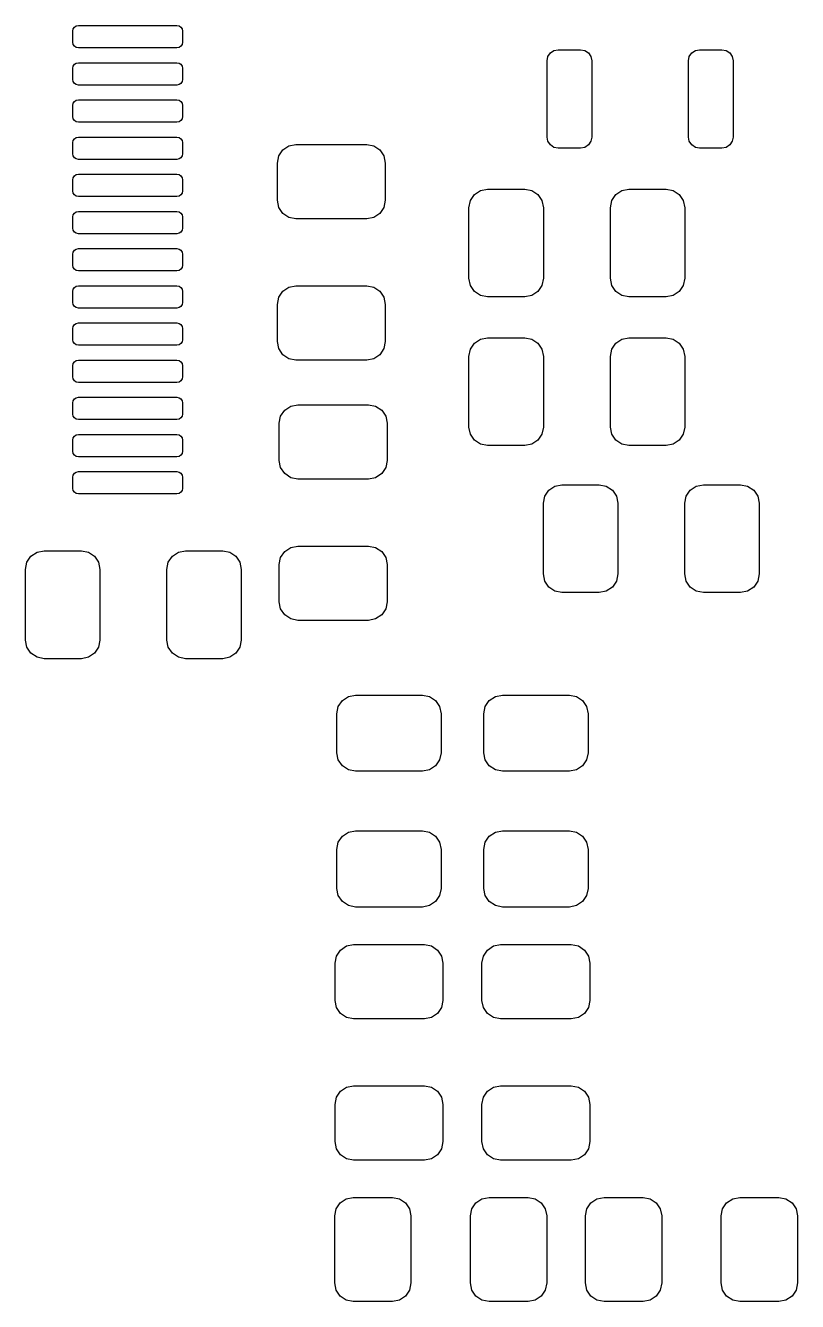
# Model space of a CAD drawing. Header units: millimetres. Extents: x 54.6 to 105.2, y -100.1 to -59.4.
# Drawn here: x 66.59 to 76.97, y -95.76 to -78.6 of the extents above; entities that cross this region are included whole.
import ezdxf

# ---------------------------------------------------------------- set-up
doc = ezdxf.new("R2010")
doc.units = ezdxf.units.MM
doc.layers.add('BLACK', color=250, linetype='CONTINUOUS')

msp = doc.modelspace()

# ---------------------------------------------------------------- linework, layer by layer
at = {"layer": 'BLACK', "linetype": 'CONTINUOUS'}
for p, q in [((67.225, -78.675), (67.230709, -78.646299)), ((67.225, -78.825), (67.225, -78.675)), ((67.230709, -78.646299), (67.246967, -78.621967)), ((67.246967, -78.621967), (67.271299, -78.605709)), ((67.271299, -78.605709), (67.3, -78.6)), ((67.3, -78.6), (68.625, -78.6)), ((68.625, -78.6), (68.653701, -78.605709)), ((68.653701, -78.605709), (68.678033, -78.621967)), ((68.678033, -78.621967), (68.694291, -78.646299)), ((68.694291, -78.646299), (68.7, -78.675)), ((68.7, -78.675), (68.7, -78.825)), ((67.230709, -78.853701), (67.225, -78.825)), ((67.246967, -78.878033), (67.230709, -78.853701)), ((67.271299, -78.894291), (67.246967, -78.878033)), ((67.3, -78.9), (67.271299, -78.894291)), ((68.625, -78.9), (67.3, -78.9)), ((68.653701, -78.894291), (68.625, -78.9)), ((68.678033, -78.878033), (68.653701, -78.894291)), ((68.694291, -78.853701), (68.678033, -78.878033)), ((68.7, -78.825), (68.694291, -78.853701)), ((73.692597, -78.936418), (73.75, -78.925)), ((73.75, -78.925), (74.05, -78.925)), ((74.05, -78.925), (74.107403, -78.936418)), ((75.592597, -78.936418), (75.65, -78.925)), ((75.65, -78.925), (75.95, -78.925)), ((75.95, -78.925), (76.007403, -78.936418)), ((67.246967, -79.121967), (67.271299, -79.105709)), ((67.271299, -79.105709), (67.3, -79.1)), ((67.3, -79.1), (68.625, -79.1)), ((68.625, -79.1), (68.653701, -79.105709)), ((68.653701, -79.105709), (68.678033, -79.121967)), ((73.6, -79.075), (73.611418, -79.017597)), ((73.6, -80.1), (73.6, -79.075)), ((73.611418, -79.017597), (73.643934, -78.968934)), ((73.643934, -78.968934), (73.692597, -78.936418)), ((74.107403, -78.936418), (74.156066, -78.968934)), ((74.156066, -78.968934), (74.188582, -79.017597)), ((74.188582, -79.017597), (74.2, -79.075)), ((74.2, -79.075), (74.2, -80.1)), ((75.5, -79.075), (75.511418, -79.017597)), ((75.5, -80.1), (75.5, -79.075)), ((75.511418, -79.017597), (75.543934, -78.968934)), ((75.543934, -78.968934), (75.592597, -78.936418)), ((76.007403, -78.936418), (76.056066, -78.968934)), ((76.056066, -78.968934), (76.088582, -79.017597)), ((76.088582, -79.017597), (76.1, -79.075)), ((76.1, -79.075), (76.1, -80.1)), ((67.225, -79.175), (67.230709, -79.146299)), ((67.225, -79.325), (67.225, -79.175)), ((67.230709, -79.146299), (67.246967, -79.121967)), ((68.678033, -79.121967), (68.694291, -79.146299)), ((68.694291, -79.146299), (68.7, -79.175)), ((68.7, -79.175), (68.7, -79.325)), ((67.230709, -79.353701), (67.225, -79.325)), ((67.246967, -79.378033), (67.230709, -79.353701)), ((67.271299, -79.394291), (67.246967, -79.378033)), ((67.3, -79.4), (67.271299, -79.394291)), ((68.625, -79.4), (67.3, -79.4)), ((68.653701, -79.394291), (68.625, -79.4)), ((68.678033, -79.378033), (68.653701, -79.394291)), ((68.694291, -79.353701), (68.678033, -79.378033)), ((68.7, -79.325), (68.694291, -79.353701)), ((67.230709, -79.646299), (67.246967, -79.621967)), ((67.246967, -79.621967), (67.271299, -79.605709)), ((67.271299, -79.605709), (67.3, -79.6)), ((67.3, -79.6), (68.625, -79.6)), ((68.625, -79.6), (68.653701, -79.605709)), ((68.653701, -79.605709), (68.678033, -79.621967)), ((68.678033, -79.621967), (68.694291, -79.646299)), ((67.225, -79.675), (67.230709, -79.646299)), ((67.225, -79.825), (67.225, -79.675)), ((68.694291, -79.646299), (68.7, -79.675)), ((68.7, -79.675), (68.7, -79.825)), ((67.230709, -79.853701), (67.225, -79.825)), ((67.246967, -79.878033), (67.230709, -79.853701)), ((67.271299, -79.894291), (67.246967, -79.878033)), ((67.3, -79.9), (67.271299, -79.894291)), ((68.625, -79.9), (67.3, -79.9)), ((68.653701, -79.894291), (68.625, -79.9)), ((68.678033, -79.878033), (68.653701, -79.894291)), ((68.694291, -79.853701), (68.678033, -79.878033)), ((68.7, -79.825), (68.694291, -79.853701)), ((67.230709, -80.146299), (67.246967, -80.121967)), ((67.246967, -80.121967), (67.271299, -80.105709)), ((67.271299, -80.105709), (67.3, -80.1)), ((67.3, -80.1), (68.625, -80.1)), ((68.625, -80.1), (68.653701, -80.105709)), ((68.653701, -80.105709), (68.678033, -80.121967)), ((68.678033, -80.121967), (68.694291, -80.146299)), ((73.611418, -80.157403), (73.6, -80.1)), ((74.2, -80.1), (74.188582, -80.157403)), ((75.511418, -80.157403), (75.5, -80.1)), ((76.1, -80.1), (76.088582, -80.157403)), ((67.225, -80.175), (67.230709, -80.146299)), ((67.225, -80.325), (67.225, -80.175)), ((68.694291, -80.146299), (68.7, -80.175)), ((68.7, -80.175), (68.7, -80.325)), ((69.99403, -80.354329), (70.048223, -80.273223)), ((70.048223, -80.273223), (70.129329, -80.21903)), ((70.129329, -80.21903), (70.225, -80.2)), ((70.225, -80.2), (71.175, -80.2)), ((71.175, -80.2), (71.270671, -80.21903)), ((71.270671, -80.21903), (71.351777, -80.273223)), ((71.351777, -80.273223), (71.40597, -80.354329)), ((73.643934, -80.206066), (73.611418, -80.157403)), ((73.692597, -80.238582), (73.643934, -80.206066)), ((73.75, -80.25), (73.692597, -80.238582)), ((74.05, -80.25), (73.75, -80.25)), ((74.107403, -80.238582), (74.05, -80.25)), ((74.156066, -80.206066), (74.107403, -80.238582)), ((74.188582, -80.157403), (74.156066, -80.206066)), ((75.543934, -80.206066), (75.511418, -80.157403)), ((75.592597, -80.238582), (75.543934, -80.206066)), ((75.65, -80.25), (75.592597, -80.238582)), ((75.95, -80.25), (75.65, -80.25)), ((76.007403, -80.238582), (75.95, -80.25)), ((76.056066, -80.206066), (76.007403, -80.238582)), ((76.088582, -80.157403), (76.056066, -80.206066)), ((67.230709, -80.353701), (67.225, -80.325)), ((67.246967, -80.378033), (67.230709, -80.353701)), ((67.271299, -80.394291), (67.246967, -80.378033)), ((67.3, -80.4), (67.271299, -80.394291)), ((68.625, -80.4), (67.3, -80.4)), ((68.653701, -80.394291), (68.625, -80.4)), ((68.678033, -80.378033), (68.653701, -80.394291)), ((68.694291, -80.353701), (68.678033, -80.378033)), ((68.7, -80.325), (68.694291, -80.353701)), ((69.975, -80.45), (69.99403, -80.354329)), ((69.975, -80.95), (69.975, -80.45)), ((71.40597, -80.354329), (71.425, -80.45)), ((71.425, -80.45), (71.425, -80.95)), ((67.225, -80.675), (67.230709, -80.646299)), ((67.230709, -80.646299), (67.246967, -80.621967)), ((67.246967, -80.621967), (67.271299, -80.605709)), ((67.271299, -80.605709), (67.3, -80.6)), ((67.3, -80.6), (68.625, -80.6)), ((68.625, -80.6), (68.653701, -80.605709)), ((68.653701, -80.605709), (68.678033, -80.621967)), ((68.678033, -80.621967), (68.694291, -80.646299)), ((68.694291, -80.646299), (68.7, -80.675)), ((67.225, -80.825), (67.225, -80.675)), ((68.7, -80.675), (68.7, -80.825)), ((72.623223, -80.873223), (72.704329, -80.81903)), ((72.704329, -80.81903), (72.8, -80.8)), ((72.8, -80.8), (73.3, -80.8)), ((73.3, -80.8), (73.395671, -80.81903)), ((73.395671, -80.81903), (73.476777, -80.873223)), ((74.523223, -80.873223), (74.604329, -80.81903)), ((74.604329, -80.81903), (74.7, -80.8)), ((74.7, -80.8), (75.2, -80.8)), ((75.2, -80.8), (75.295671, -80.81903)), ((75.295671, -80.81903), (75.376777, -80.873223)), ((67.230709, -80.853701), (67.225, -80.825)), ((67.246967, -80.878033), (67.230709, -80.853701)), ((67.271299, -80.894291), (67.246967, -80.878033)), ((67.3, -80.9), (67.271299, -80.894291)), ((68.625, -80.9), (67.3, -80.9)), ((68.653701, -80.894291), (68.625, -80.9)), ((68.678033, -80.878033), (68.653701, -80.894291)), ((68.694291, -80.853701), (68.678033, -80.878033)), ((68.7, -80.825), (68.694291, -80.853701)), ((69.99403, -81.045671), (69.975, -80.95)), ((71.425, -80.95), (71.40597, -81.045671)), ((72.55, -81.05), (72.56903, -80.954329)), ((72.56903, -80.954329), (72.623223, -80.873223)), ((73.476777, -80.873223), (73.53097, -80.954329)), ((73.53097, -80.954329), (73.55, -81.05)), ((74.45, -81.05), (74.46903, -80.954329)), ((74.46903, -80.954329), (74.523223, -80.873223)), ((75.376777, -80.873223), (75.43097, -80.954329)), ((75.43097, -80.954329), (75.45, -81.05)), ((67.225, -81.175), (67.230709, -81.146299)), ((67.230709, -81.146299), (67.246967, -81.121967)), ((67.246967, -81.121967), (67.271299, -81.105709)), ((67.271299, -81.105709), (67.3, -81.1)), ((67.3, -81.1), (68.625, -81.1)), ((68.625, -81.1), (68.653701, -81.105709)), ((68.653701, -81.105709), (68.678033, -81.121967)), ((68.678033, -81.121967), (68.694291, -81.146299)), ((68.694291, -81.146299), (68.7, -81.175)), ((70.048223, -81.126777), (69.99403, -81.045671)), ((70.129329, -81.18097), (70.048223, -81.126777)), ((71.351777, -81.126777), (71.270671, -81.18097)), ((71.40597, -81.045671), (71.351777, -81.126777)), ((72.55, -82), (72.55, -81.05)), ((73.55, -81.05), (73.55, -82)), ((74.45, -82), (74.45, -81.05)), ((75.45, -81.05), (75.45, -82)), ((67.225, -81.325), (67.225, -81.175)), ((67.230709, -81.353701), (67.225, -81.325)), ((68.7, -81.325), (68.694291, -81.353701)), ((68.7, -81.175), (68.7, -81.325)), ((70.225, -81.2), (70.129329, -81.18097)), ((71.175, -81.2), (70.225, -81.2)), ((71.270671, -81.18097), (71.175, -81.2)), ((67.246967, -81.378033), (67.230709, -81.353701)), ((67.271299, -81.394291), (67.246967, -81.378033)), ((67.3, -81.4), (67.271299, -81.394291)), ((68.625, -81.4), (67.3, -81.4)), ((68.653701, -81.394291), (68.625, -81.4)), ((68.678033, -81.378033), (68.653701, -81.394291)), ((68.694291, -81.353701), (68.678033, -81.378033)), ((67.225, -81.675), (67.230709, -81.646299)), ((67.225, -81.825), (67.225, -81.675)), ((67.230709, -81.646299), (67.246967, -81.621967)), ((67.246967, -81.621967), (67.271299, -81.605709)), ((67.271299, -81.605709), (67.3, -81.6)), ((67.3, -81.6), (68.625, -81.6)), ((68.625, -81.6), (68.653701, -81.605709)), ((68.653701, -81.605709), (68.678033, -81.621967)), ((68.678033, -81.621967), (68.694291, -81.646299)), ((68.694291, -81.646299), (68.7, -81.675)), ((68.7, -81.675), (68.7, -81.825)), ((67.230709, -81.853701), (67.225, -81.825)), ((68.7, -81.825), (68.694291, -81.853701)), ((67.246967, -81.878033), (67.230709, -81.853701)), ((67.271299, -81.894291), (67.246967, -81.878033)), ((67.3, -81.9), (67.271299, -81.894291)), ((68.625, -81.9), (67.3, -81.9)), ((68.653701, -81.894291), (68.625, -81.9)), ((68.678033, -81.878033), (68.653701, -81.894291)), ((68.694291, -81.853701), (68.678033, -81.878033)), ((72.56903, -82.095671), (72.55, -82)), ((73.55, -82), (73.53097, -82.095671)), ((74.46903, -82.095671), (74.45, -82)), ((75.45, -82), (75.43097, -82.095671)), ((67.225, -82.175), (67.230709, -82.146299)), ((67.225, -82.325), (67.225, -82.175)), ((67.230709, -82.146299), (67.246967, -82.121967)), ((67.246967, -82.121967), (67.271299, -82.105709)), ((67.271299, -82.105709), (67.3, -82.1)), ((67.3, -82.1), (68.625, -82.1)), ((68.625, -82.1), (68.653701, -82.105709)), ((68.653701, -82.105709), (68.678033, -82.121967)), ((68.678033, -82.121967), (68.694291, -82.146299)), ((68.694291, -82.146299), (68.7, -82.175)), ((68.7, -82.175), (68.7, -82.325)), ((69.99403, -82.254329), (70.048223, -82.173223)), ((70.048223, -82.173223), (70.129329, -82.11903)), ((70.129329, -82.11903), (70.225, -82.1)), ((70.225, -82.1), (71.175, -82.1)), ((71.175, -82.1), (71.270671, -82.11903)), ((71.270671, -82.11903), (71.351777, -82.173223)), ((71.351777, -82.173223), (71.40597, -82.254329)), ((72.623223, -82.176777), (72.56903, -82.095671)), ((72.704329, -82.23097), (72.623223, -82.176777)), ((73.476777, -82.176777), (73.395671, -82.23097)), ((73.53097, -82.095671), (73.476777, -82.176777)), ((74.523223, -82.176777), (74.46903, -82.095671)), ((74.604329, -82.23097), (74.523223, -82.176777)), ((75.376777, -82.176777), (75.295671, -82.23097)), ((75.43097, -82.095671), (75.376777, -82.176777)), ((67.230709, -82.353701), (67.225, -82.325)), ((67.246967, -82.378033), (67.230709, -82.353701)), ((68.694291, -82.353701), (68.678033, -82.378033)), ((68.7, -82.325), (68.694291, -82.353701)), ((69.975, -82.35), (69.99403, -82.254329)), ((69.975, -82.85), (69.975, -82.35)), ((71.40597, -82.254329), (71.425, -82.35)), ((71.425, -82.35), (71.425, -82.85)), ((72.8, -82.25), (72.704329, -82.23097)), ((73.3, -82.25), (72.8, -82.25)), ((73.395671, -82.23097), (73.3, -82.25)), ((74.7, -82.25), (74.604329, -82.23097)), ((75.2, -82.25), (74.7, -82.25)), ((75.295671, -82.23097), (75.2, -82.25)), ((67.271299, -82.394291), (67.246967, -82.378033)), ((67.3, -82.4), (67.271299, -82.394291)), ((68.625, -82.4), (67.3, -82.4)), ((68.653701, -82.394291), (68.625, -82.4)), ((68.678033, -82.378033), (68.653701, -82.394291)), ((67.225, -82.675), (67.230709, -82.646299)), ((67.225, -82.825), (67.225, -82.675)), ((67.230709, -82.646299), (67.246967, -82.621967)), ((67.246967, -82.621967), (67.271299, -82.605709)), ((67.271299, -82.605709), (67.3, -82.6)), ((67.3, -82.6), (68.625, -82.6)), ((68.625, -82.6), (68.653701, -82.605709)), ((68.653701, -82.605709), (68.678033, -82.621967)), ((68.678033, -82.621967), (68.694291, -82.646299)), ((68.694291, -82.646299), (68.7, -82.675)), ((68.7, -82.675), (68.7, -82.825)), ((67.230709, -82.853701), (67.225, -82.825)), ((67.246967, -82.878033), (67.230709, -82.853701)), ((67.271299, -82.894291), (67.246967, -82.878033)), ((68.678033, -82.878033), (68.653701, -82.894291)), ((68.694291, -82.853701), (68.678033, -82.878033)), ((68.7, -82.825), (68.694291, -82.853701)), ((69.99403, -82.945671), (69.975, -82.85)), ((71.425, -82.85), (71.40597, -82.945671)), ((72.56903, -82.954329), (72.623223, -82.873223)), ((72.623223, -82.873223), (72.704329, -82.81903)), ((72.704329, -82.81903), (72.8, -82.8)), ((72.8, -82.8), (73.3, -82.8)), ((73.3, -82.8), (73.395671, -82.81903)), ((73.395671, -82.81903), (73.476777, -82.873223)), ((73.476777, -82.873223), (73.53097, -82.954329)), ((74.46903, -82.954329), (74.523223, -82.873223)), ((74.523223, -82.873223), (74.604329, -82.81903)), ((74.604329, -82.81903), (74.7, -82.8)), ((74.7, -82.8), (75.2, -82.8)), ((75.2, -82.8), (75.295671, -82.81903)), ((75.295671, -82.81903), (75.376777, -82.873223)), ((75.376777, -82.873223), (75.43097, -82.954329)), ((67.3, -82.9), (67.271299, -82.894291)), ((68.625, -82.9), (67.3, -82.9)), ((68.653701, -82.894291), (68.625, -82.9)), ((70.048223, -83.026777), (69.99403, -82.945671)), ((70.129329, -83.08097), (70.048223, -83.026777)), ((71.351777, -83.026777), (71.270671, -83.08097)), ((71.40597, -82.945671), (71.351777, -83.026777)), ((72.55, -83.05), (72.56903, -82.954329)), ((72.55, -84), (72.55, -83.05)), ((73.53097, -82.954329), (73.55, -83.05)), ((73.55, -83.05), (73.55, -84)), ((74.45, -83.05), (74.46903, -82.954329)), ((74.45, -84), (74.45, -83.05)), ((75.43097, -82.954329), (75.45, -83.05)), ((75.45, -83.05), (75.45, -84)), ((67.225, -83.175), (67.230709, -83.146299)), ((67.225, -83.325), (67.225, -83.175)), ((67.230709, -83.146299), (67.246967, -83.121967)), ((67.246967, -83.121967), (67.271299, -83.105709)), ((67.271299, -83.105709), (67.3, -83.1)), ((67.3, -83.1), (68.625, -83.1)), ((68.625, -83.1), (68.653701, -83.105709)), ((68.653701, -83.105709), (68.678033, -83.121967)), ((68.678033, -83.121967), (68.694291, -83.146299)), ((68.694291, -83.146299), (68.7, -83.175)), ((68.7, -83.175), (68.7, -83.325)), ((70.225, -83.1), (70.129329, -83.08097)), ((71.175, -83.1), (70.225, -83.1)), ((71.270671, -83.08097), (71.175, -83.1)), ((67.230709, -83.353701), (67.225, -83.325)), ((67.246967, -83.378033), (67.230709, -83.353701)), ((67.271299, -83.394291), (67.246967, -83.378033)), ((67.3, -83.4), (67.271299, -83.394291)), ((68.653701, -83.394291), (68.625, -83.4)), ((68.678033, -83.378033), (68.653701, -83.394291)), ((68.694291, -83.353701), (68.678033, -83.378033)), ((68.7, -83.325), (68.694291, -83.353701)), ((68.625, -83.4), (67.3, -83.4)), ((67.225, -83.675), (67.230709, -83.646299)), ((67.225, -83.825), (67.225, -83.675)), ((67.230709, -83.646299), (67.246967, -83.621967)), ((67.246967, -83.621967), (67.271299, -83.605709)), ((67.271299, -83.605709), (67.3, -83.6)), ((67.3, -83.6), (68.625, -83.6)), ((68.625, -83.6), (68.653701, -83.605709)), ((68.653701, -83.605709), (68.678033, -83.621967)), ((68.678033, -83.621967), (68.694291, -83.646299)), ((68.694291, -83.646299), (68.7, -83.675)), ((68.7, -83.675), (68.7, -83.825)), ((70.073223, -83.773223), (70.154329, -83.71903)), ((70.154329, -83.71903), (70.25, -83.7)), ((70.25, -83.7), (71.2, -83.7)), ((71.2, -83.7), (71.295671, -83.71903)), ((71.295671, -83.71903), (71.376777, -83.773223)), ((67.230709, -83.853701), (67.225, -83.825)), ((67.246967, -83.878033), (67.230709, -83.853701)), ((67.271299, -83.894291), (67.246967, -83.878033)), ((67.3, -83.9), (67.271299, -83.894291)), ((68.625, -83.9), (67.3, -83.9)), ((68.653701, -83.894291), (68.625, -83.9)), ((68.678033, -83.878033), (68.653701, -83.894291)), ((68.694291, -83.853701), (68.678033, -83.878033)), ((68.7, -83.825), (68.694291, -83.853701)), ((70, -83.95), (70.01903, -83.854329)), ((70.01903, -83.854329), (70.073223, -83.773223)), ((71.376777, -83.773223), (71.43097, -83.854329)), ((71.43097, -83.854329), (71.45, -83.95)), ((70, -84.45), (70, -83.95)), ((71.45, -83.95), (71.45, -84.45)), ((72.56903, -84.095671), (72.55, -84)), ((73.55, -84), (73.53097, -84.095671)), ((74.46903, -84.095671), (74.45, -84)), ((75.45, -84), (75.43097, -84.095671)), ((67.225, -84.175), (67.230709, -84.146299)), ((67.225, -84.325), (67.225, -84.175)), ((67.230709, -84.146299), (67.246967, -84.121967)), ((67.246967, -84.121967), (67.271299, -84.105709)), ((67.271299, -84.105709), (67.3, -84.1)), ((67.3, -84.1), (68.625, -84.1)), ((68.625, -84.1), (68.653701, -84.105709)), ((68.653701, -84.105709), (68.678033, -84.121967)), ((68.678033, -84.121967), (68.694291, -84.146299)), ((68.694291, -84.146299), (68.7, -84.175)), ((68.7, -84.175), (68.7, -84.325)), ((72.623223, -84.176777), (72.56903, -84.095671)), ((72.704329, -84.23097), (72.623223, -84.176777)), ((72.8, -84.25), (72.704329, -84.23097)), ((73.3, -84.25), (72.8, -84.25)), ((73.395671, -84.23097), (73.3, -84.25)), ((73.476777, -84.176777), (73.395671, -84.23097)), ((73.53097, -84.095671), (73.476777, -84.176777)), ((74.523223, -84.176777), (74.46903, -84.095671)), ((74.604329, -84.23097), (74.523223, -84.176777)), ((74.7, -84.25), (74.604329, -84.23097)), ((75.2, -84.25), (74.7, -84.25)), ((75.295671, -84.23097), (75.2, -84.25)), ((75.376777, -84.176777), (75.295671, -84.23097)), ((75.43097, -84.095671), (75.376777, -84.176777)), ((67.230709, -84.353701), (67.225, -84.325)), ((67.246967, -84.378033), (67.230709, -84.353701)), ((67.271299, -84.394291), (67.246967, -84.378033)), ((67.3, -84.4), (67.271299, -84.394291)), ((68.625, -84.4), (67.3, -84.4)), ((68.653701, -84.394291), (68.625, -84.4)), ((68.678033, -84.378033), (68.653701, -84.394291)), ((68.694291, -84.353701), (68.678033, -84.378033)), ((68.7, -84.325), (68.694291, -84.353701)), ((70.01903, -84.545671), (70, -84.45)), ((70.073223, -84.626777), (70.01903, -84.545671)), ((71.43097, -84.545671), (71.376777, -84.626777)), ((71.45, -84.45), (71.43097, -84.545671)), ((67.225, -84.675), (67.230709, -84.646299)), ((67.225, -84.825), (67.225, -84.675)), ((67.230709, -84.646299), (67.246967, -84.621967)), ((67.246967, -84.621967), (67.271299, -84.605709)), ((67.271299, -84.605709), (67.3, -84.6)), ((67.3, -84.6), (68.625, -84.6)), ((68.625, -84.6), (68.653701, -84.605709)), ((68.653701, -84.605709), (68.678033, -84.621967)), ((68.678033, -84.621967), (68.694291, -84.646299)), ((68.694291, -84.646299), (68.7, -84.675)), ((68.7, -84.675), (68.7, -84.825)), ((70.154329, -84.68097), (70.073223, -84.626777)), ((70.25, -84.7), (70.154329, -84.68097)), ((71.2, -84.7), (70.25, -84.7)), ((71.295671, -84.68097), (71.2, -84.7)), ((71.376777, -84.626777), (71.295671, -84.68097)), ((67.230709, -84.853701), (67.225, -84.825)), ((67.246967, -84.878033), (67.230709, -84.853701)), ((67.271299, -84.894291), (67.246967, -84.878033)), ((67.3, -84.9), (67.271299, -84.894291)), ((68.625, -84.9), (67.3, -84.9)), ((68.653701, -84.894291), (68.625, -84.9)), ((68.678033, -84.878033), (68.653701, -84.894291)), ((68.694291, -84.853701), (68.678033, -84.878033)), ((68.7, -84.825), (68.694291, -84.853701)), ((73.55, -85.025), (73.56903, -84.929329)), ((73.56903, -84.929329), (73.623223, -84.848223)), ((73.623223, -84.848223), (73.704329, -84.79403)), ((73.704329, -84.79403), (73.8, -84.775)), ((73.8, -84.775), (74.3, -84.775)), ((74.3, -84.775), (74.395671, -84.79403)), ((74.395671, -84.79403), (74.476777, -84.848223)), ((74.476777, -84.848223), (74.53097, -84.929329)), ((74.53097, -84.929329), (74.55, -85.025)), ((75.45, -85.025), (75.46903, -84.929329)), ((75.46903, -84.929329), (75.523223, -84.848223)), ((75.523223, -84.848223), (75.604329, -84.79403)), ((75.604329, -84.79403), (75.7, -84.775)), ((75.7, -84.775), (76.2, -84.775)), ((76.2, -84.775), (76.295671, -84.79403)), ((76.295671, -84.79403), (76.376777, -84.848223)), ((76.376777, -84.848223), (76.43097, -84.929329)), ((76.43097, -84.929329), (76.45, -85.025)), ((73.55, -85.975), (73.55, -85.025)), ((74.55, -85.025), (74.55, -85.975)), ((75.45, -85.975), (75.45, -85.025)), ((76.45, -85.025), (76.45, -85.975)), ((70.073223, -85.673223), (70.154329, -85.61903)), ((70.154329, -85.61903), (70.25, -85.6)), ((70.25, -85.6), (71.2, -85.6)), ((71.2, -85.6), (71.295671, -85.61903)), ((71.295671, -85.61903), (71.376777, -85.673223)), ((66.60903, -85.819329), (66.663223, -85.738223)), ((66.663223, -85.738223), (66.744329, -85.68403)), ((66.744329, -85.68403), (66.84, -85.665)), ((66.84, -85.665), (67.34, -85.665)), ((67.34, -85.665), (67.435671, -85.68403)), ((67.435671, -85.68403), (67.516777, -85.738223)), ((67.516777, -85.738223), (67.57097, -85.819329)), ((68.50903, -85.819329), (68.563223, -85.738223)), ((68.563223, -85.738223), (68.644329, -85.68403)), ((68.644329, -85.68403), (68.74, -85.665)), ((68.74, -85.665), (69.24, -85.665)), ((69.24, -85.665), (69.335671, -85.68403)), ((69.335671, -85.68403), (69.416777, -85.738223)), ((69.416777, -85.738223), (69.47097, -85.819329)), ((70, -85.85), (70.01903, -85.754329)), ((70.01903, -85.754329), (70.073223, -85.673223)), ((71.376777, -85.673223), (71.43097, -85.754329)), ((71.43097, -85.754329), (71.45, -85.85)), ((66.59, -85.915), (66.60903, -85.819329)), ((66.59, -86.865), (66.59, -85.915)), ((67.57097, -85.819329), (67.59, -85.915)), ((67.59, -85.915), (67.59, -86.865)), ((68.49, -85.915), (68.50903, -85.819329)), ((68.49, -86.865), (68.49, -85.915)), ((69.47097, -85.819329), (69.49, -85.915)), ((69.49, -85.915), (69.49, -86.865)), ((70, -86.35), (70, -85.85)), ((71.45, -85.85), (71.45, -86.35)), ((73.56903, -86.070671), (73.55, -85.975)), ((73.623223, -86.151777), (73.56903, -86.070671)), ((74.53097, -86.070671), (74.476777, -86.151777)), ((74.55, -85.975), (74.53097, -86.070671)), ((75.46903, -86.070671), (75.45, -85.975)), ((75.523223, -86.151777), (75.46903, -86.070671)), ((76.43097, -86.070671), (76.376777, -86.151777)), ((76.45, -85.975), (76.43097, -86.070671)), ((73.704329, -86.20597), (73.623223, -86.151777)), ((73.8, -86.225), (73.704329, -86.20597)), ((74.3, -86.225), (73.8, -86.225)), ((74.395671, -86.20597), (74.3, -86.225)), ((74.476777, -86.151777), (74.395671, -86.20597)), ((75.604329, -86.20597), (75.523223, -86.151777)), ((75.7, -86.225), (75.604329, -86.20597)), ((76.2, -86.225), (75.7, -86.225)), ((76.295671, -86.20597), (76.2, -86.225)), ((76.376777, -86.151777), (76.295671, -86.20597)), ((70.01903, -86.445671), (70, -86.35)), ((70.073223, -86.526777), (70.01903, -86.445671)), ((71.43097, -86.445671), (71.376777, -86.526777)), ((71.45, -86.35), (71.43097, -86.445671)), ((70.154329, -86.58097), (70.073223, -86.526777)), ((70.25, -86.6), (70.154329, -86.58097)), ((71.2, -86.6), (70.25, -86.6)), ((71.295671, -86.58097), (71.2, -86.6)), ((71.376777, -86.526777), (71.295671, -86.58097)), ((66.60903, -86.960671), (66.59, -86.865)), ((66.663223, -87.041777), (66.60903, -86.960671)), ((67.57097, -86.960671), (67.516777, -87.041777)), ((67.59, -86.865), (67.57097, -86.960671)), ((68.50903, -86.960671), (68.49, -86.865)), ((68.563223, -87.041777), (68.50903, -86.960671)), ((69.47097, -86.960671), (69.416777, -87.041777)), ((69.49, -86.865), (69.47097, -86.960671)), ((66.744329, -87.09597), (66.663223, -87.041777)), ((66.84, -87.115), (66.744329, -87.09597)), ((67.34, -87.115), (66.84, -87.115)), ((67.435671, -87.09597), (67.34, -87.115)), ((67.516777, -87.041777), (67.435671, -87.09597)), ((68.644329, -87.09597), (68.563223, -87.041777)), ((68.74, -87.115), (68.644329, -87.09597)), ((69.24, -87.115), (68.74, -87.115)), ((69.335671, -87.09597), (69.24, -87.115)), ((69.416777, -87.041777), (69.335671, -87.09597)), ((70.79403, -87.759329), (70.848223, -87.678223)), ((70.848223, -87.678223), (70.929329, -87.62403)), ((70.929329, -87.62403), (71.025, -87.605)), ((71.025, -87.605), (71.925, -87.605)), ((71.925, -87.605), (72.020671, -87.62403)), ((72.020671, -87.62403), (72.101777, -87.678223)), ((72.101777, -87.678223), (72.15597, -87.759329)), ((72.76903, -87.759329), (72.823223, -87.678223)), ((72.823223, -87.678223), (72.904329, -87.62403)), ((72.904329, -87.62403), (73, -87.605)), ((73, -87.605), (73.9, -87.605)), ((73.9, -87.605), (73.995671, -87.62403)), ((73.995671, -87.62403), (74.076777, -87.678223)), ((74.076777, -87.678223), (74.13097, -87.759329)), ((70.775, -87.855), (70.79403, -87.759329)), ((70.775, -88.38), (70.775, -87.855)), ((72.15597, -87.759329), (72.175, -87.855)), ((72.175, -87.855), (72.175, -88.38)), ((72.75, -87.855), (72.76903, -87.759329)), ((72.75, -88.38), (72.75, -87.855)), ((74.13097, -87.759329), (74.15, -87.855)), ((74.15, -87.855), (74.15, -88.38)), ((70.79403, -88.475671), (70.775, -88.38)), ((70.848223, -88.556777), (70.79403, -88.475671)), ((72.15597, -88.475671), (72.101777, -88.556777)), ((72.175, -88.38), (72.15597, -88.475671)), ((72.76903, -88.475671), (72.75, -88.38)), ((72.823223, -88.556777), (72.76903, -88.475671)), ((74.13097, -88.475671), (74.076777, -88.556777)), ((74.15, -88.38), (74.13097, -88.475671)), ((70.929329, -88.61097), (70.848223, -88.556777)), ((71.025, -88.63), (70.929329, -88.61097)), ((71.925, -88.63), (71.025, -88.63)), ((72.020671, -88.61097), (71.925, -88.63)), ((72.101777, -88.556777), (72.020671, -88.61097)), ((72.904329, -88.61097), (72.823223, -88.556777)), ((73, -88.63), (72.904329, -88.61097)), ((73.9, -88.63), (73, -88.63)), ((73.995671, -88.61097), (73.9, -88.63)), ((74.076777, -88.556777), (73.995671, -88.61097)), ((70.79403, -89.584329), (70.848223, -89.503223)), ((70.848223, -89.503223), (70.929329, -89.44903)), ((70.929329, -89.44903), (71.025, -89.43)), ((71.025, -89.43), (71.925, -89.43)), ((71.925, -89.43), (72.020671, -89.44903)), ((72.020671, -89.44903), (72.101777, -89.503223)), ((72.101777, -89.503223), (72.15597, -89.584329)), ((72.76903, -89.584329), (72.823223, -89.503223)), ((72.823223, -89.503223), (72.904329, -89.44903)), ((72.904329, -89.44903), (73, -89.43)), ((73, -89.43), (73.9, -89.43)), ((73.9, -89.43), (73.995671, -89.44903)), ((73.995671, -89.44903), (74.076777, -89.503223)), ((74.076777, -89.503223), (74.13097, -89.584329)), ((70.775, -89.68), (70.79403, -89.584329)), ((70.775, -90.205), (70.775, -89.68)), ((72.15597, -89.584329), (72.175, -89.68)), ((72.175, -89.68), (72.175, -90.205)), ((72.75, -89.68), (72.76903, -89.584329)), ((72.75, -90.205), (72.75, -89.68)), ((74.13097, -89.584329), (74.15, -89.68)), ((74.15, -89.68), (74.15, -90.205)), ((70.79403, -90.300671), (70.775, -90.205)), ((72.175, -90.205), (72.15597, -90.300671)), ((72.76903, -90.300671), (72.75, -90.205)), ((74.15, -90.205), (74.13097, -90.300671)), ((70.848223, -90.381777), (70.79403, -90.300671)), ((70.929329, -90.43597), (70.848223, -90.381777)), ((72.101777, -90.381777), (72.020671, -90.43597)), ((72.15597, -90.300671), (72.101777, -90.381777)), ((72.823223, -90.381777), (72.76903, -90.300671)), ((72.904329, -90.43597), (72.823223, -90.381777)), ((74.076777, -90.381777), (73.995671, -90.43597)), ((74.13097, -90.300671), (74.076777, -90.381777)), ((71.025, -90.455), (70.929329, -90.43597)), ((71.925, -90.455), (71.025, -90.455)), ((72.020671, -90.43597), (71.925, -90.455)), ((73, -90.455), (72.904329, -90.43597)), ((73.9, -90.455), (73, -90.455)), ((73.995671, -90.43597), (73.9, -90.455)), ((70.75, -91.21), (70.76903, -91.114329)), ((70.76903, -91.114329), (70.823223, -91.033223)), ((70.823223, -91.033223), (70.904329, -90.97903)), ((70.904329, -90.97903), (71, -90.96)), ((71, -90.96), (71.95, -90.96)), ((71.95, -90.96), (72.045671, -90.97903)), ((72.045671, -90.97903), (72.126777, -91.033223)), ((72.126777, -91.033223), (72.18097, -91.114329)), ((72.18097, -91.114329), (72.2, -91.21)), ((72.725, -91.21), (72.74403, -91.114329)), ((72.74403, -91.114329), (72.798223, -91.033223)), ((72.798223, -91.033223), (72.879329, -90.97903)), ((72.879329, -90.97903), (72.975, -90.96)), ((72.975, -90.96), (73.925, -90.96)), ((73.925, -90.96), (74.020671, -90.97903)), ((74.020671, -90.97903), (74.101777, -91.033223)), ((74.101777, -91.033223), (74.15597, -91.114329)), ((74.15597, -91.114329), (74.175, -91.21)), ((70.75, -91.71), (70.75, -91.21)), ((72.2, -91.21), (72.2, -91.71)), ((72.725, -91.71), (72.725, -91.21)), ((74.175, -91.21), (74.175, -91.71)), ((70.76903, -91.805671), (70.75, -91.71)), ((70.823223, -91.886777), (70.76903, -91.805671)), ((72.18097, -91.805671), (72.126777, -91.886777)), ((72.2, -91.71), (72.18097, -91.805671)), ((72.74403, -91.805671), (72.725, -91.71)), ((72.798223, -91.886777), (72.74403, -91.805671)), ((74.15597, -91.805671), (74.101777, -91.886777)), ((74.175, -91.71), (74.15597, -91.805671)), ((70.904329, -91.94097), (70.823223, -91.886777)), ((71, -91.96), (70.904329, -91.94097)), ((71.95, -91.96), (71, -91.96)), ((72.045671, -91.94097), (71.95, -91.96)), ((72.126777, -91.886777), (72.045671, -91.94097)), ((72.879329, -91.94097), (72.798223, -91.886777)), ((72.975, -91.96), (72.879329, -91.94097)), ((73.925, -91.96), (72.975, -91.96)), ((74.020671, -91.94097), (73.925, -91.96)), ((74.101777, -91.886777), (74.020671, -91.94097)), ((70.76903, -93.014329), (70.823223, -92.933223)), ((70.823223, -92.933223), (70.904329, -92.87903)), ((70.904329, -92.87903), (71, -92.86)), ((71, -92.86), (71.95, -92.86)), ((71.95, -92.86), (72.045671, -92.87903)), ((72.045671, -92.87903), (72.126777, -92.933223)), ((72.126777, -92.933223), (72.18097, -93.014329)), ((72.74403, -93.014329), (72.798223, -92.933223)), ((72.798223, -92.933223), (72.879329, -92.87903)), ((72.879329, -92.87903), (72.975, -92.86)), ((72.975, -92.86), (73.925, -92.86)), ((73.925, -92.86), (74.020671, -92.87903)), ((74.020671, -92.87903), (74.101777, -92.933223)), ((74.101777, -92.933223), (74.15597, -93.014329)), ((70.75, -93.11), (70.76903, -93.014329)), ((70.75, -93.61), (70.75, -93.11)), ((72.18097, -93.014329), (72.2, -93.11)), ((72.2, -93.11), (72.2, -93.61)), ((72.725, -93.11), (72.74403, -93.014329)), ((72.725, -93.61), (72.725, -93.11)), ((74.15597, -93.014329), (74.175, -93.11)), ((74.175, -93.11), (74.175, -93.61)), ((70.76903, -93.705671), (70.75, -93.61)), ((72.2, -93.61), (72.18097, -93.705671)), ((72.74403, -93.705671), (72.725, -93.61)), ((74.175, -93.61), (74.15597, -93.705671)), ((70.823223, -93.786777), (70.76903, -93.705671)), ((70.904329, -93.84097), (70.823223, -93.786777)), ((71, -93.86), (70.904329, -93.84097)), ((71.95, -93.86), (71, -93.86)), ((72.045671, -93.84097), (71.95, -93.86)), ((72.126777, -93.786777), (72.045671, -93.84097)), ((72.18097, -93.705671), (72.126777, -93.786777)), ((72.798223, -93.786777), (72.74403, -93.705671)), ((72.879329, -93.84097), (72.798223, -93.786777)), ((72.975, -93.86), (72.879329, -93.84097)), ((73.925, -93.86), (72.975, -93.86)), ((74.020671, -93.84097), (73.925, -93.86)), ((74.101777, -93.786777), (74.020671, -93.84097)), ((74.15597, -93.705671), (74.101777, -93.786777)), ((70.818223, -94.433223), (70.899329, -94.37903)), ((70.899329, -94.37903), (70.995, -94.36)), ((70.995, -94.36), (71.52, -94.36)), ((71.52, -94.36), (71.615671, -94.37903)), ((71.615671, -94.37903), (71.696777, -94.433223)), ((72.643223, -94.433223), (72.724329, -94.37903)), ((72.724329, -94.37903), (72.82, -94.36)), ((72.82, -94.36), (73.345, -94.36)), ((73.345, -94.36), (73.440671, -94.37903)), ((73.440671, -94.37903), (73.521777, -94.433223)), ((74.188223, -94.433223), (74.269329, -94.37903)), ((74.269329, -94.37903), (74.365, -94.36)), ((74.365, -94.36), (74.89, -94.36)), ((74.89, -94.36), (74.985671, -94.37903)), ((74.985671, -94.37903), (75.066777, -94.433223)), ((76.013223, -94.433223), (76.094329, -94.37903)), ((76.094329, -94.37903), (76.19, -94.36)), ((76.19, -94.36), (76.715, -94.36)), ((76.715, -94.36), (76.810671, -94.37903)), ((76.810671, -94.37903), (76.891777, -94.433223)), ((70.745, -94.61), (70.76403, -94.514329)), ((70.76403, -94.514329), (70.818223, -94.433223)), ((71.696777, -94.433223), (71.75097, -94.514329)), ((71.75097, -94.514329), (71.77, -94.61)), ((72.57, -94.61), (72.58903, -94.514329)), ((72.58903, -94.514329), (72.643223, -94.433223)), ((73.521777, -94.433223), (73.57597, -94.514329)), ((73.57597, -94.514329), (73.595, -94.61)), ((74.115, -94.61), (74.13403, -94.514329)), ((74.13403, -94.514329), (74.188223, -94.433223)), ((75.066777, -94.433223), (75.12097, -94.514329)), ((75.12097, -94.514329), (75.14, -94.61)), ((75.94, -94.61), (75.95903, -94.514329)), ((75.95903, -94.514329), (76.013223, -94.433223)), ((76.891777, -94.433223), (76.94597, -94.514329)), ((76.94597, -94.514329), (76.965, -94.61)), ((70.745, -95.51), (70.745, -94.61)), ((71.77, -94.61), (71.77, -95.51)), ((72.57, -95.51), (72.57, -94.61)), ((73.595, -94.61), (73.595, -95.51)), ((74.115, -95.51), (74.115, -94.61)), ((75.14, -94.61), (75.14, -95.51)), ((75.94, -95.51), (75.94, -94.61)), ((76.965, -94.61), (76.965, -95.51)), ((70.76403, -95.605671), (70.745, -95.51)), ((71.77, -95.51), (71.75097, -95.605671)), ((72.58903, -95.605671), (72.57, -95.51)), ((73.595, -95.51), (73.57597, -95.605671)), ((74.13403, -95.605671), (74.115, -95.51)), ((75.14, -95.51), (75.12097, -95.605671)), ((75.95903, -95.605671), (75.94, -95.51)), ((76.965, -95.51), (76.94597, -95.605671)), ((70.818223, -95.686777), (70.76403, -95.605671)), ((70.899329, -95.74097), (70.818223, -95.686777)), ((70.995, -95.76), (70.899329, -95.74097)), ((71.615671, -95.74097), (71.52, -95.76)), ((71.696777, -95.686777), (71.615671, -95.74097)), ((71.75097, -95.605671), (71.696777, -95.686777)), ((72.643223, -95.686777), (72.58903, -95.605671)), ((72.724329, -95.74097), (72.643223, -95.686777)), ((72.82, -95.76), (72.724329, -95.74097)), ((73.440671, -95.74097), (73.345, -95.76)), ((73.521777, -95.686777), (73.440671, -95.74097)), ((73.57597, -95.605671), (73.521777, -95.686777)), ((74.188223, -95.686777), (74.13403, -95.605671)), ((74.269329, -95.74097), (74.188223, -95.686777)), ((74.365, -95.76), (74.269329, -95.74097)), ((74.985671, -95.74097), (74.89, -95.76)), ((75.066777, -95.686777), (74.985671, -95.74097)), ((75.12097, -95.605671), (75.066777, -95.686777)), ((76.013223, -95.686777), (75.95903, -95.605671)), ((76.094329, -95.74097), (76.013223, -95.686777)), ((76.19, -95.76), (76.094329, -95.74097)), ((76.810671, -95.74097), (76.715, -95.76)), ((76.891777, -95.686777), (76.810671, -95.74097)), ((76.94597, -95.605671), (76.891777, -95.686777)), ((71.52, -95.76), (70.995, -95.76)), ((73.345, -95.76), (72.82, -95.76)), ((74.89, -95.76), (74.365, -95.76)), ((76.715, -95.76), (76.19, -95.76))]:
    msp.add_line(p, q, dxfattribs=at)

doc.saveas('drawing.dxf')
